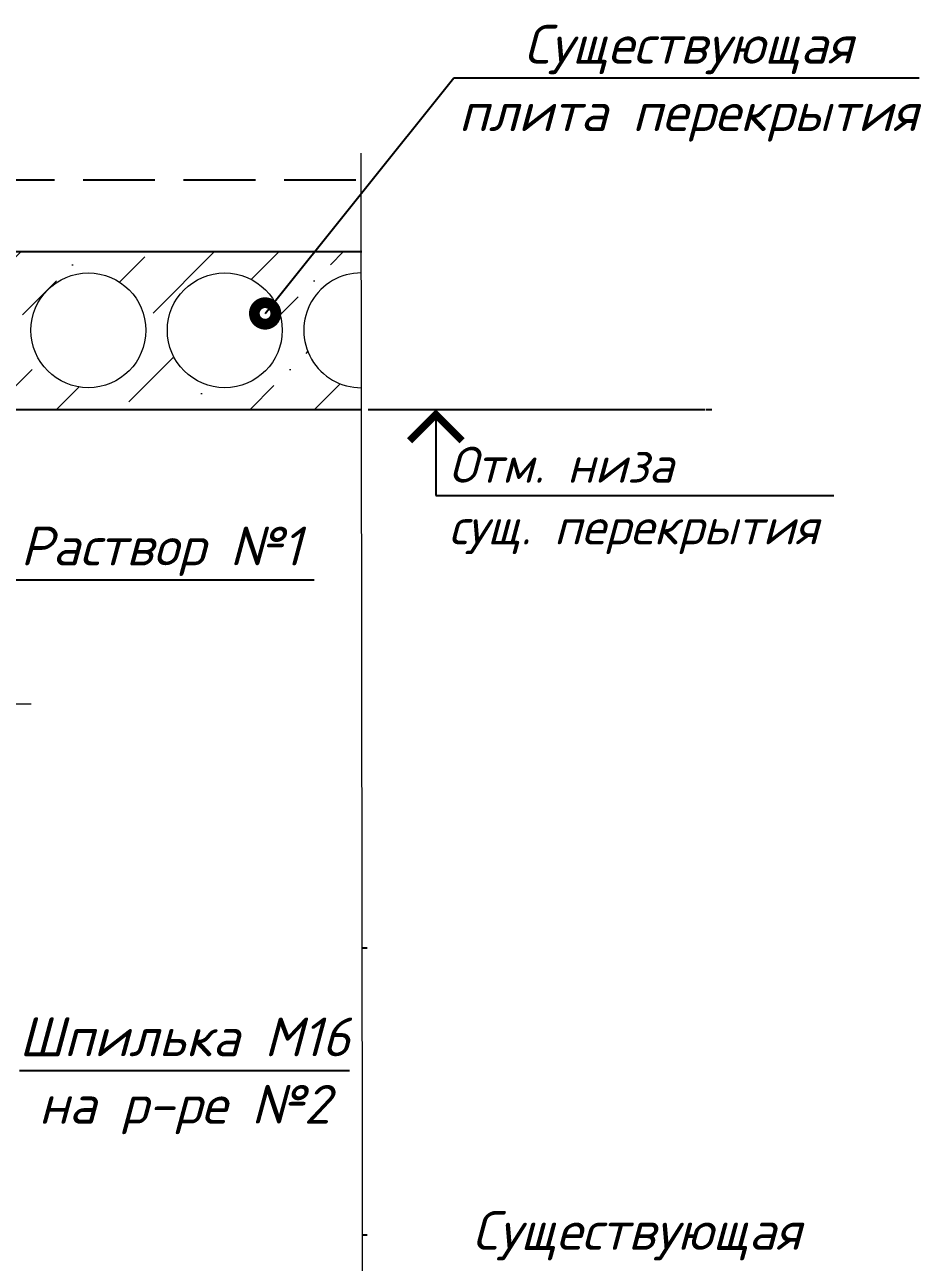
# Model space of a CAD drawing. Header units: millimetres. Extents: x 749182 to 2267578, y 70462 to 311449.
# Drawn here: x 2073581 to 2074830, y 119859 to 121584 of the extents above; entities that cross this region are included whole.
import ezdxf
from ezdxf.enums import TextEntityAlignment as Align

# ---------------------------------------------------------------- set-up
doc = ezdxf.new("R2010")
doc.units = ezdxf.units.MM
for name, pattern in [('015-60-22-12-0682-ПЗУ-20_П_изм1$0$K5LT_AXLED_REINFORCED', [13, 8, -2, 1, -2]), ('ГОСТ 2.303 4', [7, 5, -2, 0]), ('осеваяX2', [4, 2.5, -0.5, 0.5, -0.5])]:
    doc.linetypes.add(name, pattern=pattern)
for name, color, linetype, lineweight in [('1Стены', 252, 'Continuous', 25), ('монолит', 176, 'Continuous', 50), ('Оси', 165, 'осеваяX2', 13), ('штрих', 8, 'Continuous', 5), ('штриховка кирпич', 42, 'Continuous', 5)]:
    doc.layers.add(name, color=color, linetype=linetype, lineweight=lineweight)
doc.layers.add('CS_UNPLOTTED', color=254, linetype='Continuous', plot=False)
doc.layers.add('Текст', color=7, linetype='Continuous')
doc.styles.add('М2', font='isocpeui.ttf')

msp = doc.modelspace()

# ---------------------------------------------------------------- hatches: boundary and pattern name
at = {"layer": 'штрих', "lineweight": 20}
h = msp.add_hatch(dxfattribs=at)
h.set_pattern_fill('ANSI36', color=256, scale=20)
h.set_pattern_definition([(45, (645.35, -84757.85), (33.6759605, 123.4785217), [158.75, -31.75, 0, -31.75])])
h.paths.add_polyline_path([(2073985.2224, 121267.6347), (2073361.1555, 121267.6347), (2073361.1555, 121142.6347), (2073346.1555, 121127.6347), (2073346.1555, 121062.6347), (2073361.1555, 121047.6347), (2074050.2928, 121047.6347), (2074050.2551, 121077.9353, -1.002795937), (2074050.056, 121237.9346), (2074050.019, 121267.6347), (2073985.2224, 121267.6347), (2073929.2684, 121197.8406, -0.131307255), (2073939.9322, 121157.9347, -1), (2073779.9322, 121157.9347, -0.767866325), (2073929.2684, 121197.8406)])
h.paths.add_polyline_path([(2073749.9322, 121157.9347, -1), (2073589.9322, 121157.9347, -1)], flags=16)
h.paths.add_polyline_path([(2073581.0488, 121158.3983, -1), (2073421.0488, 121158.3983, -1)], flags=16)

# ---------------------------------------------------------------- linework, layer by layer
at = {"layer": '1Стены', "color": 6, "linetype": 'ГОСТ 2.303 4', "ltscale": 20}
msp.add_line((2071562.6028, 121367.6347), (2074058.4117, 121367.6347), dxfattribs=at)
at = {"layer": 'CS_UNPLOTTED', "ltscale": 100}
msp.add_line((2074051.6149, 119897.4843), (2074058.4117, 119897.4843), dxfattribs=at)
at = {"layer": 'монолит', "lineweight": 25, "ltscale": 100}
for p, q in [((2071566.9758, 121267.6347), (2074048.5615, 121267.6347)), ((2071566.9758, 121267.6347), (2074050.6603, 121267.6347)), ((2071566.6633, 121047.6347), (2074048.874, 121047.6347)), ((2071566.6633, 121047.6347), (2074050.2928, 121047.6347)), ((2074100.068, 121047.6347), (2074528.874, 121047.6347)), ((2074530.2367, 121047.6347), (2074538.4117, 121047.6347)), ((2074050.7624, 120297.4843), (2074058.4117, 120297.4843))]:
    msp.add_line(p, q, dxfattribs=at)
at = {"layer": 'Оси', "linetype": '015-60-22-12-0682-ПЗУ-20_П_изм1$0$K5LT_AXLED_REINFORCED', "ltscale": 100}
msp.add_line((2071876.2867, 120637.4941), (2073590.4199, 120637.4941), dxfattribs=at)
at = {"layer": 'Текст', "ltscale": 20}
for p, q in [((2073916.1129, 121181.431), (2074179.1937, 121509.5845)), ((2074179.1937, 121509.5845), (2074827.1137, 121509.5845)), ((2073557.6161, 120810.304), (2073984.5461, 120810.304)), ((2073573.9624, 120126.277), (2074033.6974, 120126.277))]:
    msp.add_line(p, q, dxfattribs=at)
at = {"layer": 'Текст', "linetype": 'Continuous', "ltscale": 10}
for p, q in [((2074059.7744, 121047.6347), (2074340.04, 121047.6347)), ((2074153.9057, 121047.6347), (2074153.9057, 120927.6347)), ((2074153.9057, 120927.6347), (2074708.4314, 120927.6347))]:
    msp.add_line(p, q, dxfattribs=at)
at = {"layer": 'Текст', "ltscale": 20, "const_width": 30}
msp.add_lwpolyline([(2073923.6129, 121181.431, 1), (2073908.6129, 121181.431, 1)], format="xyb", close=True, dxfattribs=at)
at = {"layer": 'Текст', "linetype": 'Continuous', "ltscale": 10, "const_width": 10}
msp.add_lwpolyline([(2074190.3701, 121004.0992), (2074153.9057, 121040.5636), (2074117.4412, 121004.0992)], dxfattribs=at)
at = {"layer": 'штрих', "ltscale": 100}
for centre in [(2073669.9322, 121157.9347), (2073859.9322, 121157.9347)]:
    msp.add_circle(centre, 80, dxfattribs=at)
msp.add_arc((2074049.9322, 121157.9347), 80, 89.9113303, 270.2312735, dxfattribs=at)
at = {"layer": 'штриховка кирпич', "linetype": 'Continuous', "ltscale": 20}
msp.add_lwpolyline([(2074085.4652, 117907.7659), (2074052.7064, 119213.0893), (2073977.6816, 119230.4827), (2074127.6317, 119265.6958), (2074052.6069, 119283.0892), (2074049.848, 121405.0183)], dxfattribs=at)

# ---------------------------------------------------------------- texts
at = {"layer": 'Текст', "ltscale": 20, "style": 'М2'}
for s, p in [('Существующая', (2074505.6537, 121529.5845)), ('Раствор №1', (2073771.0811, 120830.304)), ('Шпилька М16', (2073803.8299, 120146.277)), ('Существующая', (2074433.7117, 119876.5598))]:
    msp.add_text(s, height=54, dxfattribs=at).set_placement(p, align=Align.CENTER)
for s, p in [('плита перекрытия', (2074505.6537, 121489.5845)), ('на р-ре №2', (2073803.8299, 120106.3049))]:
    msp.add_text(s, height=54, dxfattribs=at).set_placement(p, align=Align.TOP_CENTER)
at = {"layer": 'Текст', "linetype": 'Continuous', "ltscale": 10, "style": 'М2'}
msp.add_text('Отм. низа', height=50, dxfattribs=at).set_placement((2074171.9057, 120945.6347))
msp.add_text('сущ. перекрытия', height=50, dxfattribs=at).set_placement((2074171.9057, 120909.6347), align=Align.TOP_LEFT)

doc.saveas('drawing.dxf')
